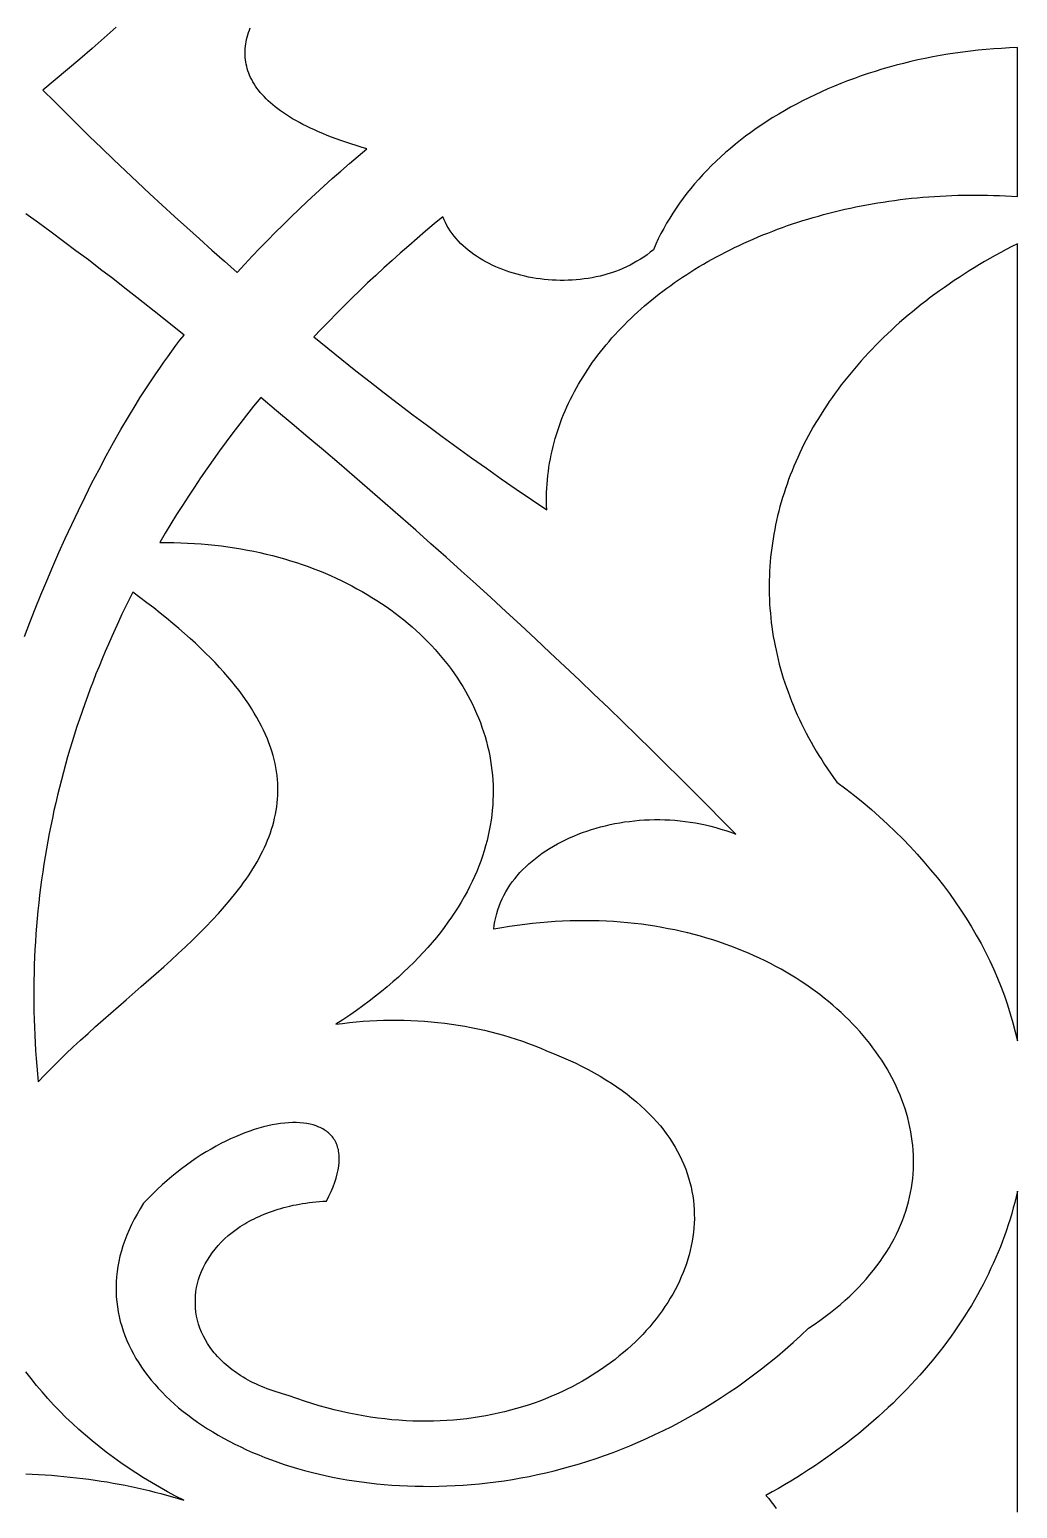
# Model space of a CAD drawing. Extents: x -4950 to -2150, y -1354 to 1346.
# Drawn here: x -4594.3 to -4451.1, y 166.2 to 380.7 of the extents above; entities that cross this region are included whole.
import ezdxf

# ---------------------------------------------------------------- set-up
doc = ezdxf.new("R2010")
doc.units = 0
doc.layers.add('LAYER_1', color=18, linetype='CONTINUOUS')

msp = doc.modelspace()

# ---------------------------------------------------------------- linework, layer by layer
at = {"layer": 'LAYER_1'}
for points in [[(-4581.74, 381.07), (-4583.49, 379.51), (-4585.25, 377.97), (-4587.03, 376.43), (-4588.81, 374.92), (-4590.6, 373.42), (-4592.41, 371.95), (-4590.73, 370.26), (-4589.03, 368.57), (-4587.33, 366.9), (-4585.62, 365.22), (-4583.89, 363.55), (-4582.16, 361.88), (-4580.41, 360.22), (-4578.66, 358.56), (-4576.89, 356.91), (-4575.11, 355.26), (-4573.32, 353.61), (-4571.52, 351.98), (-4569.7, 350.34), (-4567.88, 348.72), (-4566.05, 347.1), (-4564.2, 345.48), (-4563.12, 346.66), (-4562.04, 347.82), (-4560.93, 348.98), (-4559.82, 350.13), (-4558.69, 351.27), (-4557.55, 352.41), (-4556.39, 353.54), (-4555.22, 354.67), (-4554.04, 355.78), (-4552.85, 356.89), (-4551.64, 358), (-4550.42, 359.09), (-4549.19, 360.18), (-4547.94, 361.27), (-4546.69, 362.34), (-4545.42, 363.41), (-4546.21, 363.64), (-4546.98, 363.88), (-4547.73, 364.12), (-4548.46, 364.36), (-4549.16, 364.61), (-4549.85, 364.86), (-4550.52, 365.11), (-4551.17, 365.37), (-4551.8, 365.63), (-4552.42, 365.89), (-4553.01, 366.15), (-4553.58, 366.42), (-4554.14, 366.69), (-4554.67, 366.96), (-4555.19, 367.23), (-4555.69, 367.51), (-4556.17, 367.79), (-4556.63, 368.07), (-4557.08, 368.35), (-4557.51, 368.64), (-4557.92, 368.92), (-4558.31, 369.21), (-4558.69, 369.5), (-4559.05, 369.8), (-4559.39, 370.09), (-4559.72, 370.39), (-4560.03, 370.69), (-4560.32, 370.99), (-4560.6, 371.29), (-4560.86, 371.6), (-4561.11, 371.91), (-4561.34, 372.21), (-4561.56, 372.52), (-4561.76, 372.83), (-4561.94, 373.15), (-4562.11, 373.46), (-4562.27, 373.77), (-4562.41, 374.09), (-4562.54, 374.41), (-4562.65, 374.73), (-4562.75, 375.05), (-4562.83, 375.37), (-4562.91, 375.69), (-4562.96, 376.01), (-4563.01, 376.34), (-4563.04, 376.66), (-4563.06, 376.99), (-4563.06, 377.32), (-4563.06, 377.64), (-4563.04, 377.97), (-4563, 378.3), (-4562.96, 378.63), (-4562.9, 378.96), (-4562.84, 379.29), (-4562.76, 379.62), (-4562.67, 379.95), (-4562.56, 380.28), (-4562.45, 380.62), (-4562.33, 380.95)], [(-4595.04, 292.66), (-4594.28, 294.67), (-4593.49, 296.69), (-4592.67, 298.72), (-4591.83, 300.75), (-4590.96, 302.8), (-4590.07, 304.84), (-4589.15, 306.88), (-4588.21, 308.91), (-4587.25, 310.93), (-4586.27, 312.94), (-4585.27, 314.94), (-4584.25, 316.91), (-4583.21, 318.86), (-4582.15, 320.79), (-4581.07, 322.69), (-4579.98, 324.55), (-4578.87, 326.38), (-4578.31, 327.28), (-4577.74, 328.17), (-4577.17, 329.04), (-4576.6, 329.91), (-4576.03, 330.77), (-4575.45, 331.61), (-4574.87, 332.44), (-4574.28, 333.26), (-4573.7, 334.07), (-4573.11, 334.86), (-4572.51, 335.64), (-4571.92, 336.4), (-4575.34, 339.14), (-4578.79, 341.87), (-4580.52, 343.22), (-4582.27, 344.58), (-4584.03, 345.93), (-4585.8, 347.29), (-4587.59, 348.63), (-4589.39, 349.98), (-4591.2, 351.32), (-4593.03, 352.66), (-4594.88, 353.99)], [(-4451.07, 165.63), (-4451.06, 212.2), (-4451.25, 211.38), (-4451.45, 210.56), (-4451.66, 209.75), (-4451.89, 208.94), (-4452.13, 208.13), (-4452.39, 207.32), (-4452.65, 206.52), (-4452.93, 205.72), (-4453.23, 204.92), (-4453.53, 204.13), (-4453.85, 203.34), (-4454.19, 202.55), (-4454.53, 201.77), (-4454.89, 200.99), (-4455.26, 200.21), (-4455.64, 199.43), (-4456.04, 198.66), (-4456.44, 197.89), (-4456.86, 197.13), (-4457.3, 196.37), (-4457.74, 195.62), (-4458.2, 194.86), (-4458.67, 194.12), (-4459.15, 193.37), (-4459.64, 192.63), (-4460.14, 191.9), (-4460.66, 191.17), (-4461.19, 190.44), (-4461.73, 189.72), (-4462.28, 189), (-4462.84, 188.29), (-4463.42, 187.58), (-4464.01, 186.88), (-4464.6, 186.19), (-4465.21, 185.49), (-4465.83, 184.81), (-4466.46, 184.12), (-4467.11, 183.45), (-4467.76, 182.78), (-4468.43, 182.11), (-4469.1, 181.45), (-4469.79, 180.8), (-4470.49, 180.15), (-4471.19, 179.51), (-4471.91, 178.87), (-4472.64, 178.24), (-4473.38, 177.62), (-4474.13, 177), (-4474.9, 176.39), (-4475.67, 175.79), (-4476.45, 175.19), (-4477.24, 174.6), (-4478.04, 174.01), (-4478.86, 173.43), (-4479.68, 172.86), (-4480.51, 172.3), (-4481.35, 171.74), (-4482.21, 171.19), (-4483.07, 170.64), (-4483.94, 170.11), (-4484.82, 169.58), (-4485.71, 169.06), (-4486.62, 168.54), (-4487.53, 168.04), (-4487.13, 167.58), (-4486.75, 167.11), (-4486.39, 166.63), (-4486.07, 166.15)], [(-4594.87, 171.15), (-4593.93, 171.12), (-4593.01, 171.07), (-4592.08, 171.02), (-4591.16, 170.96), (-4590.25, 170.88), (-4589.33, 170.8), (-4588.42, 170.71), (-4587.52, 170.61), (-4586.62, 170.51), (-4585.73, 170.39), (-4584.83, 170.27), (-4583.95, 170.13), (-4583.06, 169.99), (-4582.18, 169.84), (-4581.31, 169.68), (-4580.44, 169.51), (-4579.57, 169.33), (-4578.71, 169.14), (-4577.85, 168.95), (-4576.99, 168.74), (-4576.14, 168.53), (-4575.3, 168.3), (-4574.45, 168.07), (-4573.61, 167.83), (-4572.78, 167.58), (-4571.95, 167.33), (-4573.15, 167.95), (-4574.33, 168.58), (-4575.5, 169.24), (-4576.65, 169.91), (-4577.79, 170.6), (-4578.91, 171.31), (-4580.01, 172.04), (-4581.09, 172.78), (-4582.15, 173.55), (-4583.2, 174.32), (-4584.22, 175.12), (-4585.23, 175.94), (-4586.22, 176.77), (-4587.18, 177.61), (-4588.12, 178.48), (-4589.05, 179.36), (-4589.95, 180.26), (-4590.83, 181.17), (-4591.68, 182.1), (-4592.52, 183.05), (-4593.33, 184.01), (-4594.11, 184.99), (-4594.87, 185.99)]]:
    msp.add_lwpolyline(points, dxfattribs=at)
for points in [[(-4451.07, 378.1), (-4452.21, 378.05), (-4453.35, 377.99), (-4454.49, 377.91), (-4455.61, 377.82), (-4456.74, 377.71), (-4457.85, 377.59), (-4458.97, 377.45), (-4460.07, 377.3), (-4461.17, 377.13), (-4462.26, 376.95), (-4463.34, 376.75), (-4464.42, 376.53), (-4465.48, 376.31), (-4466.54, 376.07), (-4467.6, 375.81), (-4468.64, 375.54), (-4469.67, 375.26), (-4470.7, 374.96), (-4471.71, 374.65), (-4472.72, 374.33), (-4473.72, 373.99), (-4474.71, 373.64), (-4475.68, 373.28), (-4476.65, 372.9), (-4477.6, 372.51), (-4478.55, 372.11), (-4479.48, 371.69), (-4480.4, 371.27), (-4481.31, 370.83), (-4482.21, 370.38), (-4483.1, 369.91), (-4483.97, 369.44), (-4484.83, 368.95), (-4485.68, 368.45), (-4486.51, 367.94), (-4487.33, 367.42), (-4488.14, 366.89), (-4488.93, 366.35), (-4489.71, 365.79), (-4490.48, 365.23), (-4491.23, 364.65), (-4491.96, 364.07), (-4492.68, 363.47), (-4493.39, 362.86), (-4494.08, 362.25), (-4494.75, 361.62), (-4495.41, 360.98), (-4496.05, 360.34), (-4496.67, 359.68), (-4497.28, 359.01), (-4497.87, 358.34), (-4498.44, 357.66), (-4498.99, 356.96), (-4499.53, 356.26), (-4500.05, 355.55), (-4500.55, 354.83), (-4501.03, 354.1), (-4501.49, 353.37), (-4501.94, 352.62), (-4502.36, 351.87), (-4502.77, 351.11), (-4503.15, 350.34), (-4503.52, 349.56), (-4503.86, 348.78), (-4504.31, 348.41), (-4504.77, 348.06), (-4505.25, 347.72), (-4505.73, 347.4), (-4506.23, 347.1), (-4506.73, 346.81), (-4507.24, 346.54), (-4507.76, 346.29), (-4508.29, 346.05), (-4508.82, 345.83), (-4509.37, 345.63), (-4509.91, 345.44), (-4510.47, 345.26), (-4511.03, 345.11), (-4511.59, 344.96), (-4512.16, 344.83), (-4512.73, 344.72), (-4513.3, 344.62), (-4513.88, 344.54), (-4514.46, 344.47), (-4515.04, 344.41), (-4515.62, 344.37), (-4516.2, 344.35), (-4516.79, 344.33), (-4517.37, 344.33), (-4517.95, 344.35), (-4518.53, 344.38), (-4519.11, 344.42), (-4519.69, 344.47), (-4520.26, 344.54), (-4520.83, 344.62), (-4521.39, 344.71), (-4521.95, 344.82), (-4522.51, 344.94), (-4523.06, 345.07), (-4523.61, 345.21), (-4524.14, 345.36), (-4524.67, 345.53), (-4525.2, 345.71), (-4525.71, 345.9), (-4526.22, 346.1), (-4526.72, 346.31), (-4527.21, 346.54), (-4527.69, 346.77), (-4528.15, 347.02), (-4528.61, 347.27), (-4529.06, 347.54), (-4529.49, 347.82), (-4529.91, 348.1), (-4530.32, 348.4), (-4530.71, 348.71), (-4531.09, 349.03), (-4531.46, 349.35), (-4531.81, 349.69), (-4532.14, 350.04), (-4532.46, 350.39), (-4532.76, 350.76), (-4533.05, 351.13), (-4533.31, 351.51), (-4533.56, 351.9), (-4533.79, 352.3), (-4534, 352.71), (-4534.19, 353.13), (-4534.37, 353.55), (-4535.63, 352.51), (-4536.88, 351.46), (-4538.12, 350.41), (-4539.34, 349.35), (-4540.56, 348.28), (-4541.76, 347.21), (-4542.95, 346.13), (-4544.12, 345.04), (-4545.29, 343.95), (-4546.44, 342.85), (-4547.58, 341.74), (-4548.71, 340.63), (-4549.82, 339.51), (-4550.92, 338.38), (-4552.01, 337.25), (-4553.09, 336.12), (-4551.07, 334.48), (-4549.05, 332.85), (-4547.01, 331.23), (-4544.95, 329.61), (-4542.89, 328.01), (-4540.81, 326.42), (-4538.72, 324.83), (-4536.62, 323.26), (-4534.5, 321.7), (-4532.37, 320.15), (-4530.23, 318.6), (-4528.08, 317.07), (-4525.91, 315.55), (-4523.73, 314.04), (-4521.53, 312.55), (-4519.33, 311.06), (-4519.35, 311.69), (-4519.35, 312.31), (-4519.35, 312.93), (-4519.34, 313.55), (-4519.31, 314.17), (-4519.27, 314.78), (-4519.22, 315.4), (-4519.16, 316.01), (-4519.08, 316.62), (-4519, 317.22), (-4518.9, 317.82), (-4518.79, 318.42), (-4518.67, 319.02), (-4518.54, 319.62), (-4518.4, 320.21), (-4518.25, 320.8), (-4518.09, 321.39), (-4517.91, 321.97), (-4517.73, 322.55), (-4517.53, 323.13), (-4517.33, 323.71), (-4517.11, 324.28), (-4516.88, 324.85), (-4516.65, 325.41), (-4516.4, 325.97), (-4516.14, 326.53), (-4515.87, 327.09), (-4515.59, 327.64), (-4515.31, 328.19), (-4515.01, 328.74), (-4514.7, 329.28), (-4514.39, 329.82), (-4514.06, 330.35), (-4513.72, 330.88), (-4513.38, 331.41), (-4513.02, 331.93), (-4512.66, 332.45), (-4512.28, 332.96), (-4511.9, 333.48), (-4511.51, 333.98), (-4511.11, 334.49), (-4510.7, 334.99), (-4510.28, 335.48), (-4509.86, 335.97), (-4509.42, 336.46), (-4508.98, 336.94), (-4508.52, 337.42), (-4508.06, 337.89), (-4507.59, 338.36), (-4507.12, 338.82), (-4506.63, 339.28), (-4506.14, 339.73), (-4505.64, 340.18), (-4505.13, 340.63), (-4504.61, 341.07), (-4504.08, 341.5), (-4503.55, 341.93), (-4503.01, 342.36), (-4502.46, 342.78), (-4501.91, 343.19), (-4501.34, 343.6), (-4500.77, 344.01), (-4500.2, 344.41), (-4499.61, 344.8), (-4499.02, 345.19), (-4498.42, 345.57), (-4497.82, 345.95), (-4497.2, 346.32), (-4496.58, 346.69), (-4495.96, 347.05), (-4495.33, 347.4), (-4494.69, 347.75), (-4494.04, 348.1), (-4493.39, 348.43), (-4492.73, 348.77), (-4492.07, 349.09), (-4491.4, 349.41), (-4490.73, 349.73), (-4490.04, 350.03), (-4489.36, 350.33), (-4488.66, 350.63), (-4487.96, 350.92), (-4487.26, 351.2), (-4486.55, 351.48), (-4485.83, 351.75), (-4485.11, 352.01), (-4484.39, 352.27), (-4483.66, 352.52), (-4482.92, 352.76), (-4482.18, 353), (-4481.43, 353.23), (-4480.68, 353.45), (-4479.92, 353.67), (-4479.16, 353.87), (-4478.4, 354.08), (-4477.63, 354.27), (-4476.85, 354.46), (-4476.08, 354.64), (-4475.29, 354.81), (-4474.51, 354.98), (-4473.71, 355.14), (-4472.92, 355.29), (-4472.12, 355.44), (-4471.31, 355.57), (-4470.51, 355.7), (-4469.7, 355.82), (-4468.88, 355.94), (-4468.06, 356.05), (-4467.24, 356.14), (-4466.42, 356.24), (-4465.59, 356.32), (-4464.76, 356.39), (-4463.92, 356.46), (-4463.08, 356.52), (-4462.24, 356.57), (-4461.4, 356.62), (-4460.55, 356.65), (-4459.7, 356.68), (-4458.85, 356.7), (-4457.99, 356.71), (-4457.14, 356.71), (-4456.27, 356.7), (-4455.41, 356.69), (-4454.55, 356.66), (-4453.68, 356.63), (-4452.81, 356.59), (-4451.94, 356.54), (-4451.07, 356.48)], [(-4451.07, 349.65), (-4451.88, 349.23), (-4452.69, 348.81), (-4453.48, 348.38), (-4454.27, 347.95), (-4455.05, 347.51), (-4455.81, 347.07), (-4456.58, 346.61), (-4457.33, 346.16), (-4458.07, 345.7), (-4458.8, 345.23), (-4459.53, 344.76), (-4460.24, 344.29), (-4460.95, 343.8), (-4461.65, 343.32), (-4462.34, 342.83), (-4463.02, 342.33), (-4463.69, 341.83), (-4464.35, 341.33), (-4465.01, 340.82), (-4465.65, 340.3), (-4466.29, 339.78), (-4466.91, 339.26), (-4467.53, 338.73), (-4468.14, 338.2), (-4468.73, 337.67), (-4469.32, 337.13), (-4469.9, 336.58), (-4470.48, 336.03), (-4471.04, 335.48), (-4471.59, 334.92), (-4472.13, 334.36), (-4472.67, 333.8), (-4473.19, 333.23), (-4473.71, 332.66), (-4474.21, 332.09), (-4474.71, 331.51), (-4475.19, 330.92), (-4475.67, 330.34), (-4476.14, 329.75), (-4476.6, 329.16), (-4477.05, 328.56), (-4477.49, 327.96), (-4477.92, 327.36), (-4478.34, 326.76), (-4478.75, 326.15), (-4479.15, 325.54), (-4479.54, 324.93), (-4479.92, 324.31), (-4480.29, 323.69), (-4480.66, 323.07), (-4481.01, 322.45), (-4481.35, 321.82), (-4481.69, 321.19), (-4482.01, 320.56), (-4482.32, 319.92), (-4482.63, 319.29), (-4482.92, 318.65), (-4483.2, 318.01), (-4483.48, 317.37), (-4483.74, 316.72), (-4484, 316.07), (-4484.24, 315.43), (-4484.47, 314.78), (-4484.7, 314.12), (-4484.91, 313.47), (-4485.12, 312.81), (-4485.31, 312.16), (-4485.5, 311.5), (-4485.67, 310.84), (-4485.83, 310.18), (-4485.99, 309.51), (-4486.13, 308.85), (-4486.26, 308.18), (-4486.39, 307.52), (-4486.5, 306.85), (-4486.6, 306.18), (-4486.69, 305.51), (-4486.78, 304.84), (-4486.85, 304.17), (-4486.91, 303.5), (-4486.96, 302.82), (-4487, 302.15), (-4487.03, 301.47), (-4487.05, 300.8), (-4487.06, 300.12), (-4487.06, 299.45), (-4487.04, 298.77), (-4487.02, 298.1), (-4486.99, 297.42), (-4486.95, 296.74), (-4486.89, 296.07), (-4486.83, 295.39), (-4486.75, 294.71), (-4486.67, 294.04), (-4486.57, 293.36), (-4486.46, 292.68), (-4486.34, 292.01), (-4486.21, 291.33), (-4486.07, 290.66), (-4485.92, 289.98), (-4485.76, 289.31), (-4485.59, 288.64), (-4485.41, 287.96), (-4485.21, 287.29), (-4485.01, 286.62), (-4484.79, 285.95), (-4484.57, 285.28), (-4484.33, 284.61), (-4484.08, 283.94), (-4483.82, 283.28), (-4483.55, 282.61), (-4483.27, 281.95), (-4482.98, 281.29), (-4482.67, 280.63), (-4482.36, 279.97), (-4482.03, 279.31), (-4481.7, 278.65), (-4481.35, 278), (-4480.99, 277.34), (-4480.62, 276.69), (-4480.23, 276.04), (-4479.84, 275.39), (-4479.44, 274.75), (-4479.02, 274.1), (-4478.59, 273.46), (-4478.16, 272.82), (-4477.71, 272.18), (-4477.24, 271.55), (-4475.95, 270.57), (-4474.68, 269.57), (-4473.44, 268.56), (-4472.23, 267.54), (-4471.05, 266.5), (-4469.9, 265.44), (-4468.78, 264.37), (-4467.69, 263.29), (-4466.63, 262.19), (-4465.6, 261.08), (-4464.61, 259.96), (-4463.64, 258.83), (-4462.7, 257.68), (-4461.79, 256.52), (-4460.92, 255.35), (-4460.08, 254.17), (-4459.27, 252.97), (-4458.49, 251.77), (-4457.74, 250.55), (-4457.03, 249.33), (-4456.34, 248.1), (-4455.7, 246.85), (-4455.08, 245.6), (-4454.5, 244.34), (-4453.95, 243.07), (-4453.43, 241.8), (-4452.95, 240.51), (-4452.5, 239.22), (-4452.09, 237.92), (-4451.71, 236.62), (-4451.37, 235.31), (-4451.06, 233.99)], [(-4560.8, 327.33), (-4561.83, 326.06), (-4562.85, 324.78), (-4563.85, 323.5), (-4564.83, 322.21), (-4565.8, 320.91), (-4566.76, 319.61), (-4567.69, 318.31), (-4568.62, 316.99), (-4569.53, 315.68), (-4570.42, 314.35), (-4571.29, 313.02), (-4572.15, 311.69), (-4573, 310.35), (-4573.83, 309), (-4574.64, 307.65), (-4575.44, 306.29), (-4574.42, 306.3), (-4573.4, 306.29), (-4572.4, 306.26), (-4571.4, 306.22), (-4570.41, 306.17), (-4569.42, 306.1), (-4568.44, 306.02), (-4567.47, 305.92), (-4566.51, 305.8), (-4565.56, 305.68), (-4564.61, 305.53), (-4563.67, 305.38), (-4562.74, 305.21), (-4561.82, 305.03), (-4560.91, 304.83), (-4560, 304.62), (-4559.11, 304.4), (-4558.22, 304.16), (-4557.34, 303.92), (-4556.48, 303.65), (-4555.62, 303.38), (-4554.77, 303.1), (-4553.93, 302.8), (-4553.1, 302.49), (-4552.28, 302.17), (-4551.47, 301.83), (-4550.67, 301.49), (-4549.88, 301.13), (-4549.11, 300.77), (-4548.34, 300.39), (-4547.58, 300), (-4546.84, 299.6), (-4546.11, 299.19), (-4545.38, 298.77), (-4544.67, 298.34), (-4543.98, 297.9), (-4543.29, 297.45), (-4542.61, 296.99), (-4541.95, 296.52), (-4541.3, 296.04), (-4540.66, 295.55), (-4540.04, 295.06), (-4539.43, 294.55), (-4538.83, 294.04), (-4538.24, 293.51), (-4537.67, 292.98), (-4537.11, 292.44), (-4536.56, 291.9), (-4536.03, 291.34), (-4535.51, 290.78), (-4535.01, 290.21), (-4534.52, 289.63), (-4534.04, 289.04), (-4533.58, 288.45), (-4533.13, 287.85), (-4532.7, 287.24), (-4532.28, 286.63), (-4531.88, 286.01), (-4531.49, 285.39), (-4531.12, 284.75), (-4530.76, 284.12), (-4530.42, 283.47), (-4530.09, 282.82), (-4529.78, 282.17), (-4529.49, 281.51), (-4529.21, 280.85), (-4528.95, 280.18), (-4528.71, 279.5), (-4528.48, 278.82), (-4528.27, 278.14), (-4528.07, 277.45), (-4527.9, 276.76), (-4527.74, 276.06), (-4527.59, 275.36), (-4527.47, 274.66), (-4527.36, 273.95), (-4527.27, 273.24), (-4527.2, 272.53), (-4527.15, 271.81), (-4527.11, 271.09), (-4527.1, 270.37), (-4527.1, 269.65), (-4527.12, 268.92), (-4527.16, 268.19), (-4527.22, 267.46), (-4527.3, 266.73), (-4527.4, 265.99), (-4527.51, 265.25), (-4527.65, 264.52), (-4527.81, 263.78), (-4527.98, 263.04), (-4528.18, 262.3), (-4528.4, 261.55), (-4528.63, 260.81), (-4528.89, 260.07), (-4529.17, 259.33), (-4529.47, 258.58), (-4529.79, 257.84), (-4530.13, 257.1), (-4530.5, 256.36), (-4530.88, 255.61), (-4531.29, 254.87), (-4531.71, 254.13), (-4532.16, 253.39), (-4532.63, 252.66), (-4533.13, 251.92), (-4533.64, 251.19), (-4534.18, 250.45), (-4534.74, 249.72), (-4535.33, 248.99), (-4535.94, 248.26), (-4536.57, 247.54), (-4537.22, 246.82), (-4537.9, 246.1), (-4538.6, 245.38), (-4539.32, 244.67), (-4540.07, 243.96), (-4540.84, 243.25), (-4541.64, 242.55), (-4542.46, 241.85), (-4543.3, 241.15), (-4544.17, 240.46), (-4545.07, 239.77), (-4545.98, 239.09), (-4546.93, 238.41), (-4547.9, 237.73), (-4548.89, 237.06), (-4549.91, 236.4), (-4548.93, 236.53), (-4547.94, 236.65), (-4546.95, 236.75), (-4545.96, 236.84), (-4544.96, 236.91), (-4543.97, 236.96), (-4542.98, 236.99), (-4541.99, 237.01), (-4541, 237.01), (-4540.01, 237), (-4539.02, 236.97), (-4538.03, 236.92), (-4537.05, 236.85), (-4536.06, 236.77), (-4535.09, 236.67), (-4534.11, 236.56), (-4533.14, 236.43), (-4532.17, 236.28), (-4531.21, 236.12), (-4530.26, 235.94), (-4529.31, 235.74), (-4528.36, 235.53), (-4527.42, 235.3), (-4526.49, 235.06), (-4525.57, 234.8), (-4524.65, 234.53), (-4523.74, 234.24), (-4522.84, 233.93), (-4521.95, 233.61), (-4521.07, 233.27), (-4520.2, 232.92), (-4519.34, 232.55), (-4518.26, 232.13), (-4517.22, 231.69), (-4516.2, 231.25), (-4515.22, 230.79), (-4514.26, 230.32), (-4513.33, 229.85), (-4512.44, 229.36), (-4511.57, 228.86), (-4510.73, 228.36), (-4509.92, 227.84), (-4509.14, 227.32), (-4508.38, 226.78), (-4507.66, 226.24), (-4506.96, 225.69), (-4506.29, 225.13), (-4505.65, 224.57), (-4505.03, 224), (-4504.45, 223.42), (-4503.89, 222.83), (-4503.35, 222.24), (-4502.84, 221.64), (-4502.36, 221.04), (-4501.91, 220.43), (-4501.48, 219.82), (-4501.07, 219.2), (-4500.69, 218.57), (-4500.34, 217.95), (-4500.01, 217.31), (-4499.71, 216.68), (-4499.43, 216.04), (-4499.17, 215.39), (-4498.94, 214.75), (-4498.74, 214.1), (-4498.55, 213.45), (-4498.39, 212.8), (-4498.26, 212.14), (-4498.14, 211.49), (-4498.05, 210.83), (-4497.98, 210.17), (-4497.94, 209.51), (-4497.92, 208.85), (-4497.91, 208.19), (-4497.93, 207.53), (-4497.98, 206.88), (-4498.04, 206.22), (-4498.12, 205.56), (-4498.23, 204.91), (-4498.35, 204.25), (-4498.5, 203.6), (-4498.67, 202.95), (-4498.85, 202.3), (-4499.06, 201.66), (-4499.29, 201.02), (-4499.53, 200.38), (-4499.8, 199.75), (-4500.08, 199.12), (-4500.38, 198.49), (-4500.7, 197.87), (-4501.04, 197.25), (-4501.4, 196.64), (-4501.78, 196.03), (-4502.17, 195.43), (-4502.58, 194.84), (-4503.01, 194.25), (-4503.45, 193.67), (-4503.92, 193.09), (-4504.39, 192.52), (-4504.89, 191.96), (-4505.4, 191.41), (-4505.93, 190.86), (-4506.47, 190.33), (-4507.03, 189.8), (-4507.6, 189.28), (-4508.19, 188.77), (-4508.8, 188.27), (-4509.42, 187.77), (-4510.05, 187.29), (-4510.7, 186.82), (-4511.36, 186.36), (-4512.04, 185.91), (-4512.73, 185.47), (-4513.43, 185.04), (-4514.15, 184.62), (-4514.87, 184.22), (-4515.62, 183.82), (-4516.37, 183.44), (-4517.14, 183.08), (-4517.92, 182.72), (-4518.71, 182.38), (-4519.51, 182.05), (-4520.33, 181.74), (-4521.15, 181.44), (-4521.99, 181.16), (-4522.84, 180.89), (-4523.7, 180.63), (-4524.57, 180.39), (-4525.45, 180.17), (-4526.34, 179.96), (-4527.24, 179.77), (-4528.15, 179.59), (-4529.06, 179.43), (-4529.99, 179.29), (-4530.93, 179.17), (-4531.87, 179.06), (-4532.83, 178.97), (-4533.79, 178.9), (-4534.76, 178.85), (-4535.74, 178.81), (-4536.73, 178.8), (-4537.72, 178.8), (-4538.72, 178.83), (-4539.73, 178.87), (-4540.75, 178.94), (-4541.77, 179.02), (-4542.8, 179.13), (-4543.83, 179.25), (-4544.87, 179.4), (-4545.92, 179.57), (-4546.97, 179.76), (-4548.03, 179.97), (-4549.09, 180.21), (-4550.16, 180.47), (-4551.23, 180.75), (-4552.31, 181.06), (-4553.39, 181.38), (-4554.47, 181.74), (-4555.56, 182.11), (-4556.66, 182.51), (-4557.14, 182.64), (-4557.62, 182.77), (-4558.08, 182.91), (-4558.54, 183.05), (-4558.99, 183.2), (-4559.43, 183.36), (-4559.86, 183.52), (-4560.28, 183.68), (-4560.7, 183.85), (-4561.1, 184.03), (-4561.49, 184.21), (-4561.88, 184.4), (-4562.26, 184.59), (-4562.62, 184.78), (-4562.98, 184.98), (-4563.33, 185.19), (-4563.67, 185.4), (-4564.01, 185.61), (-4564.33, 185.83), (-4564.64, 186.05), (-4564.95, 186.28), (-4565.25, 186.51), (-4565.54, 186.74), (-4565.82, 186.98), (-4566.09, 187.22), (-4566.35, 187.46), (-4566.6, 187.71), (-4566.85, 187.96), (-4567.08, 188.21), (-4567.31, 188.47), (-4567.53, 188.73), (-4567.74, 188.99), (-4568.14, 189.52), (-4568.5, 190.06), (-4568.83, 190.61), (-4569.12, 191.17), (-4569.38, 191.74), (-4569.61, 192.31), (-4569.8, 192.89), (-4569.97, 193.47), (-4570.09, 194.06), (-4570.19, 194.65), (-4570.25, 195.24), (-4570.28, 195.83), (-4570.28, 196.42), (-4570.25, 197.01), (-4570.19, 197.61), (-4570.09, 198.2), (-4569.96, 198.78), (-4569.8, 199.36), (-4569.61, 199.94), (-4569.39, 200.51), (-4569.14, 201.08), (-4568.85, 201.63), (-4568.54, 202.18), (-4568.2, 202.72), (-4567.82, 203.26), (-4567.42, 203.77), (-4566.98, 204.28), (-4566.52, 204.78), (-4566.03, 205.26), (-4565.5, 205.73), (-4564.95, 206.18), (-4564.37, 206.62), (-4563.76, 207.04), (-4563.12, 207.44), (-4562.79, 207.64), (-4562.46, 207.82), (-4562.11, 208.01), (-4561.76, 208.19), (-4561.4, 208.36), (-4561.04, 208.53), (-4560.66, 208.7), (-4560.28, 208.86), (-4559.9, 209.01), (-4559.51, 209.16), (-4559.11, 209.3), (-4558.7, 209.44), (-4558.28, 209.57), (-4557.86, 209.69), (-4557.44, 209.81), (-4557, 209.92), (-4556.56, 210.03), (-4556.11, 210.13), (-4555.66, 210.22), (-4555.19, 210.3), (-4554.73, 210.38), (-4554.25, 210.46), (-4553.77, 210.52), (-4553.28, 210.58), (-4552.79, 210.63), (-4552.28, 210.67), (-4551.78, 210.71), (-4551.26, 210.74), (-4550.9, 211.46), (-4550.58, 212.15), (-4550.3, 212.82), (-4550.05, 213.47), (-4549.85, 214.09), (-4549.69, 214.69), (-4549.56, 215.26), (-4549.47, 215.82), (-4549.42, 216.34), (-4549.4, 216.85), (-4549.41, 217.33), (-4549.46, 217.79), (-4549.5, 218.01), (-4549.54, 218.23), (-4549.6, 218.44), (-4549.66, 218.64), (-4549.73, 218.84), (-4549.8, 219.03), (-4549.88, 219.21), (-4549.97, 219.39), (-4550.07, 219.57), (-4550.18, 219.74), (-4550.29, 219.9), (-4550.41, 220.06), (-4550.54, 220.21), (-4550.67, 220.35), (-4550.81, 220.49), (-4550.96, 220.63), (-4551.11, 220.75), (-4551.27, 220.88), (-4551.43, 220.99), (-4551.6, 221.1), (-4551.78, 221.21), (-4551.97, 221.31), (-4552.16, 221.4), (-4552.35, 221.49), (-4552.76, 221.65), (-4553.19, 221.79), (-4553.64, 221.9), (-4554.11, 221.99), (-4554.6, 222.06), (-4555.11, 222.1), (-4555.64, 222.13), (-4556.19, 222.13), (-4556.75, 222.1), (-4557.32, 222.06), (-4557.92, 221.99), (-4558.52, 221.9), (-4559.14, 221.79), (-4559.77, 221.65), (-4560.41, 221.5), (-4561.06, 221.32), (-4561.73, 221.11), (-4562.4, 220.89), (-4563.08, 220.64), (-4563.76, 220.38), (-4564.46, 220.09), (-4565.16, 219.77), (-4565.86, 219.44), (-4566.57, 219.08), (-4567.28, 218.7), (-4567.99, 218.3), (-4568.71, 217.88), (-4569.42, 217.44), (-4570.14, 216.97), (-4570.86, 216.48), (-4571.57, 215.97), (-4572.28, 215.44), (-4572.99, 214.89), (-4573.69, 214.32), (-4574.39, 213.72), (-4575.09, 213.1), (-4575.77, 212.46), (-4576.45, 211.8), (-4577.12, 211.12), (-4577.79, 210.42), (-4578.28, 209.64), (-4578.73, 208.87), (-4579.15, 208.1), (-4579.54, 207.33), (-4579.9, 206.56), (-4580.23, 205.8), (-4580.52, 205.03), (-4580.78, 204.27), (-4581.01, 203.51), (-4581.21, 202.76), (-4581.38, 202), (-4581.52, 201.25), (-4581.63, 200.51), (-4581.71, 199.77), (-4581.76, 199.03), (-4581.78, 198.29), (-4581.78, 197.56), (-4581.74, 196.84), (-4581.68, 196.12), (-4581.59, 195.4), (-4581.47, 194.69), (-4581.33, 193.98), (-4581.16, 193.28), (-4580.96, 192.59), (-4580.74, 191.9), (-4580.5, 191.22), (-4580.22, 190.54), (-4579.92, 189.87), (-4579.6, 189.21), (-4579.26, 188.56), (-4578.89, 187.91), (-4578.49, 187.27), (-4578.08, 186.63), (-4577.64, 186.01), (-4577.17, 185.39), (-4576.69, 184.78), (-4576.18, 184.18), (-4575.65, 183.59), (-4575.11, 183.01), (-4574.54, 182.43), (-4573.94, 181.87), (-4573.33, 181.32), (-4572.7, 180.77), (-4572.05, 180.24), (-4571.38, 179.71), (-4570.7, 179.2), (-4569.99, 178.69), (-4569.26, 178.2), (-4568.52, 177.72), (-4567.76, 177.25), (-4566.98, 176.79), (-4566.19, 176.34), (-4565.37, 175.9), (-4564.55, 175.48), (-4563.7, 175.07), (-4562.84, 174.67), (-4561.97, 174.28), (-4561.08, 173.91), (-4560.18, 173.55), (-4559.26, 173.2), (-4558.33, 172.87), (-4557.38, 172.55), (-4556.42, 172.24), (-4555.45, 171.95), (-4554.46, 171.67), (-4553.47, 171.41), (-4552.46, 171.16), (-4551.44, 170.93), (-4550.4, 170.71), (-4549.36, 170.51), (-4548.31, 170.32), (-4547.24, 170.15), (-4546.17, 169.99), (-4545.08, 169.86), (-4543.99, 169.73), (-4542.89, 169.63), (-4541.78, 169.54), (-4540.66, 169.47), (-4539.53, 169.41), (-4538.4, 169.38), (-4537.26, 169.36), (-4536.11, 169.35), (-4534.95, 169.37), (-4533.79, 169.41), (-4532.62, 169.46), (-4531.45, 169.53), (-4530.27, 169.62), (-4529.08, 169.73), (-4527.89, 169.86), (-4526.7, 170.01), (-4525.5, 170.18), (-4524.3, 170.37), (-4523.09, 170.58), (-4521.89, 170.81), (-4520.68, 171.06), (-4519.46, 171.34), (-4518.25, 171.63), (-4517.03, 171.94), (-4515.81, 172.28), (-4514.59, 172.63), (-4513.37, 173.01), (-4512.15, 173.42), (-4510.93, 173.84), (-4509.71, 174.28), (-4508.49, 174.75), (-4507.27, 175.25), (-4506.06, 175.76), (-4504.84, 176.3), (-4503.63, 176.86), (-4502.41, 177.45), (-4501.2, 178.06), (-4500, 178.69), (-4498.79, 179.35), (-4497.59, 180.03), (-4496.4, 180.74), (-4495.21, 181.47), (-4494.02, 182.23), (-4492.84, 183.01), (-4491.66, 183.82), (-4490.49, 184.66), (-4489.32, 185.52), (-4488.16, 186.41), (-4487.01, 187.32), (-4485.86, 188.26), (-4484.72, 189.23), (-4483.59, 190.22), (-4482.47, 191.25), (-4481.35, 192.3), (-4480.52, 192.86), (-4479.71, 193.43), (-4478.93, 194), (-4478.17, 194.58), (-4477.43, 195.17), (-4476.73, 195.76), (-4476.04, 196.36), (-4475.38, 196.97), (-4474.75, 197.58), (-4474.13, 198.2), (-4473.55, 198.82), (-4472.98, 199.44), (-4472.44, 200.07), (-4471.92, 200.71), (-4471.43, 201.35), (-4470.96, 201.99), (-4470.51, 202.64), (-4470.09, 203.29), (-4469.68, 203.94), (-4469.3, 204.6), (-4468.95, 205.26), (-4468.61, 205.93), (-4468.3, 206.59), (-4468, 207.26), (-4467.73, 207.93), (-4467.49, 208.6), (-4467.26, 209.28), (-4467.05, 209.95), (-4466.87, 210.63), (-4466.7, 211.31), (-4466.56, 211.99), (-4466.44, 212.67), (-4466.34, 213.35), (-4466.25, 214.03), (-4466.19, 214.71), (-4466.15, 215.39), (-4466.13, 216.07), (-4466.13, 216.75), (-4466.14, 217.43), (-4466.18, 218.11), (-4466.23, 218.79), (-4466.31, 219.46), (-4466.4, 220.14), (-4466.52, 220.81), (-4466.65, 221.48), (-4466.8, 222.15), (-4466.96, 222.82), (-4467.15, 223.48), (-4467.35, 224.14), (-4467.57, 224.8), (-4467.81, 225.45), (-4468.07, 226.11), (-4468.34, 226.75), (-4468.64, 227.4), (-4468.94, 228.04), (-4469.27, 228.68), (-4469.61, 229.31), (-4469.97, 229.93), (-4470.34, 230.56), (-4470.74, 231.17), (-4471.14, 231.79), (-4471.57, 232.39), (-4472.01, 232.99), (-4472.46, 233.59), (-4472.93, 234.18), (-4473.42, 234.76), (-4473.92, 235.34), (-4474.43, 235.91), (-4474.96, 236.47), (-4475.51, 237.03), (-4476.07, 237.58), (-4476.64, 238.12), (-4477.23, 238.65), (-4477.83, 239.18), (-4478.45, 239.7), (-4479.08, 240.2), (-4479.72, 240.71), (-4480.38, 241.2), (-4481.05, 241.68), (-4481.73, 242.16), (-4482.43, 242.62), (-4483.14, 243.08), (-4483.86, 243.52), (-4484.6, 243.96), (-4485.34, 244.38), (-4486.1, 244.8), (-4486.87, 245.2), (-4487.66, 245.6), (-4488.45, 245.98), (-4489.26, 246.35), (-4490.08, 246.71), (-4490.91, 247.06), (-4491.75, 247.4), (-4492.6, 247.72), (-4493.46, 248.04), (-4494.34, 248.34), (-4495.22, 248.63), (-4496.11, 248.9), (-4497.02, 249.16), (-4497.93, 249.41), (-4498.86, 249.65), (-4499.79, 249.87), (-4500.73, 250.08), (-4501.69, 250.27), (-4502.65, 250.45), (-4503.62, 250.62), (-4504.6, 250.77), (-4505.59, 250.9), (-4506.59, 251.03), (-4507.59, 251.13), (-4508.61, 251.22), (-4509.63, 251.3), (-4510.66, 251.35), (-4511.7, 251.4), (-4512.75, 251.42), (-4513.8, 251.43), (-4514.86, 251.43), (-4515.93, 251.4), (-4517.01, 251.36), (-4518.09, 251.3), (-4519.18, 251.23), (-4520.28, 251.13), (-4521.38, 251.02), (-4522.49, 250.89), (-4523.6, 250.74), (-4524.72, 250.58), (-4525.85, 250.39), (-4526.98, 250.19), (-4526.92, 250.77), (-4526.83, 251.33), (-4526.72, 251.9), (-4526.58, 252.45), (-4526.42, 253), (-4526.24, 253.53), (-4526.03, 254.06), (-4525.8, 254.58), (-4525.55, 255.09), (-4525.27, 255.6), (-4524.98, 256.09), (-4524.66, 256.57), (-4524.33, 257.05), (-4523.97, 257.51), (-4523.6, 257.96), (-4523.2, 258.41), (-4522.79, 258.84), (-4522.36, 259.26), (-4521.92, 259.68), (-4521.45, 260.08), (-4520.97, 260.47), (-4520.48, 260.85), (-4519.97, 261.21), (-4519.44, 261.57), (-4518.9, 261.91), (-4518.35, 262.24), (-4517.78, 262.56), (-4517.2, 262.87), (-4516.61, 263.16), (-4516.01, 263.45), (-4515.4, 263.71), (-4514.77, 263.97), (-4514.13, 264.21), (-4513.49, 264.44), (-4512.83, 264.65), (-4512.17, 264.85), (-4511.5, 265.04), (-4510.81, 265.21), (-4510.13, 265.37), (-4509.43, 265.51), (-4508.73, 265.63), (-4508.02, 265.75), (-4507.31, 265.84), (-4506.59, 265.92), (-4505.87, 265.99), (-4505.14, 266.04), (-4504.41, 266.07), (-4503.68, 266.09), (-4502.94, 266.09), (-4502.2, 266.07), (-4501.46, 266.04), (-4500.72, 265.99), (-4499.98, 265.92), (-4499.24, 265.83), (-4498.5, 265.73), (-4497.76, 265.61), (-4497.02, 265.47), (-4496.28, 265.32), (-4495.54, 265.14), (-4494.81, 264.95), (-4494.08, 264.73), (-4493.35, 264.5), (-4492.63, 264.25), (-4491.92, 263.98), (-4493.93, 266.03), (-4495.95, 268.08), (-4497.99, 270.13), (-4500.03, 272.17), (-4502.08, 274.2), (-4504.14, 276.23), (-4506.21, 278.26), (-4508.29, 280.28), (-4510.37, 282.3), (-4512.47, 284.31), (-4514.57, 286.32), (-4516.69, 288.32), (-4518.81, 290.31), (-4520.94, 292.31), (-4523.08, 294.29), (-4525.23, 296.28), (-4527.39, 298.25), (-4529.55, 300.23), (-4531.73, 302.2), (-4533.91, 304.16), (-4536.11, 306.12), (-4538.31, 308.07), (-4540.52, 310.02), (-4542.74, 311.96), (-4544.96, 313.9), (-4547.2, 315.83), (-4549.44, 317.76), (-4551.7, 319.68), (-4553.96, 321.6), (-4556.23, 323.51), (-4558.51, 325.42)], [(-4579.35, 299.08), (-4579.89, 298.01), (-4580.41, 296.95), (-4580.93, 295.88), (-4581.43, 294.8), (-4581.93, 293.73), (-4582.41, 292.65), (-4582.89, 291.57), (-4583.35, 290.49), (-4583.81, 289.41), (-4584.25, 288.33), (-4584.69, 287.24), (-4585.11, 286.15), (-4585.53, 285.07), (-4585.93, 283.97), (-4586.33, 282.88), (-4586.71, 281.79), (-4587.08, 280.69), (-4587.45, 279.59), (-4587.8, 278.5), (-4588.14, 277.4), (-4588.48, 276.29), (-4588.8, 275.19), (-4589.11, 274.09), (-4589.42, 272.98), (-4589.71, 271.87), (-4589.99, 270.76), (-4590.26, 269.65), (-4590.52, 268.54), (-4590.78, 267.43), (-4591.02, 266.32), (-4591.25, 265.2), (-4591.47, 264.09), (-4591.68, 262.97), (-4591.88, 261.85), (-4592.07, 260.74), (-4592.25, 259.62), (-4592.42, 258.5), (-4592.58, 257.38), (-4592.73, 256.25), (-4592.86, 255.13), (-4592.99, 254.01), (-4593.11, 252.88), (-4593.22, 251.76), (-4593.31, 250.63), (-4593.4, 249.51), (-4593.48, 248.38), (-4593.54, 247.26), (-4593.6, 246.13), (-4593.64, 245), (-4593.68, 243.87), (-4593.7, 242.74), (-4593.72, 241.62), (-4593.72, 240.49), (-4593.71, 239.36), (-4593.7, 238.23), (-4593.67, 237.1), (-4593.63, 235.97), (-4593.58, 234.84), (-4593.52, 233.71), (-4593.45, 232.58), (-4593.37, 231.45), (-4593.28, 230.32), (-4593.18, 229.19), (-4593.07, 228.06), (-4592.1, 229.08), (-4591.1, 230.1), (-4590.08, 231.11), (-4589.04, 232.11), (-4587.99, 233.11), (-4586.92, 234.1), (-4585.84, 235.08), (-4584.74, 236.06), (-4582.54, 238.01), (-4580.33, 239.95), (-4578.12, 241.87), (-4575.94, 243.79), (-4574.86, 244.75), (-4573.8, 245.71), (-4572.75, 246.68), (-4571.72, 247.64), (-4570.71, 248.6), (-4569.73, 249.57), (-4568.77, 250.54), (-4567.83, 251.51), (-4566.93, 252.49), (-4566.06, 253.47), (-4565.22, 254.46), (-4564.42, 255.45), (-4564.03, 255.94), (-4563.65, 256.44), (-4563.29, 256.95), (-4562.93, 257.45), (-4562.59, 257.95), (-4562.25, 258.46), (-4561.93, 258.97), (-4561.62, 259.48), (-4561.32, 259.99), (-4561.03, 260.5), (-4560.76, 261.02), (-4560.5, 261.54), (-4560.25, 262.06), (-4560.02, 262.58), (-4559.8, 263.11), (-4559.59, 263.64), (-4559.4, 264.17), (-4559.22, 264.7), (-4559.06, 265.23), (-4558.91, 265.77), (-4558.78, 266.31), (-4558.66, 266.86), (-4558.56, 267.41), (-4558.48, 267.95), (-4558.41, 268.51), (-4558.36, 269.06), (-4558.33, 269.62), (-4558.31, 270.19), (-4558.31, 270.75), (-4558.33, 271.32), (-4558.37, 271.89), (-4558.43, 272.47), (-4558.51, 273.05), (-4558.6, 273.63), (-4558.72, 274.22), (-4558.85, 274.81), (-4559.01, 275.4), (-4559.18, 276), (-4559.38, 276.6), (-4559.6, 277.21), (-4559.84, 277.82), (-4560.1, 278.43), (-4560.38, 279.05), (-4560.68, 279.67), (-4561.01, 280.3), (-4561.36, 280.93), (-4561.73, 281.56), (-4562.12, 282.2), (-4562.54, 282.85), (-4562.99, 283.5), (-4563.45, 284.15), (-4563.94, 284.81), (-4564.46, 285.47), (-4565, 286.14), (-4565.57, 286.82), (-4566.16, 287.49), (-4566.78, 288.18), (-4567.42, 288.87), (-4568.09, 289.56), (-4568.79, 290.26), (-4569.52, 290.96), (-4570.27, 291.67), (-4571.05, 292.39), (-4571.85, 293.11), (-4572.69, 293.83), (-4573.55, 294.57), (-4574.45, 295.3), (-4575.37, 296.05), (-4576.32, 296.8), (-4577.3, 297.55), (-4578.31, 298.31)]]:
    msp.add_lwpolyline(points, close=True, dxfattribs=at)

doc.saveas('drawing.dxf')
